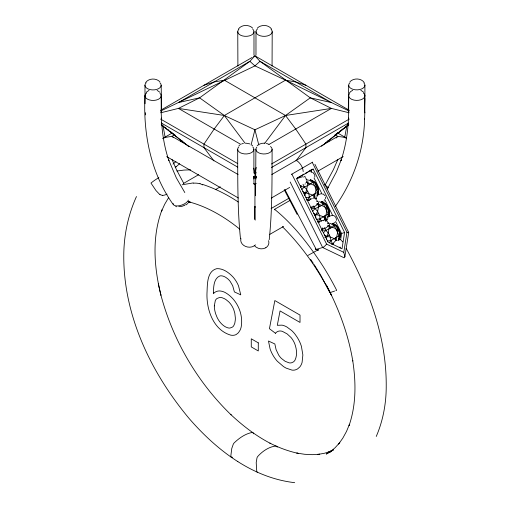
<?xml version="1.0" encoding="UTF-8"?>
<svg xmlns="http://www.w3.org/2000/svg" width="510" height="510" viewBox="0 0 510 510"><rect width="100%" height="100%" fill="white"/><g stroke="black" fill="none" stroke-linecap="round" stroke-linejoin="round"><path stroke-width="0.76" d="M161.179 95.714L161.224 112.538M161.173 85.291L161.587 110.613M253.98 31.614L253.986 55.214M253.891 149.341L253.897 171.838M272.2 31.722L272.059 66.032M272.11 149.251C271.983 179.424 272.372 209.693 269.21 239.751M364.918 95.759L364.803 112.869M364.886 95.529L364.911 85.144M255.975 55.214L255.982 31.614M318.106 194.807C319.885 189.019 316.551 181.439 310.507 179.973A10.812 8.772 70.7 0 1 317.998 194.897M328.873 216.514C330.537 210.955 327.72 204.382 322.422 201.896L321.274 201.679M338.914 239.993C342.051 233.956 338.774 225.42 332.246 223.316M348.661 112.493L348.7 95.663M364.854 98.494L364.382 112.621M214.321 305.904L215.303 300.594A14.395 8.313 60 0 1 217.043 298.477L219.485 297.521A13.974 8.071 60 0 1 222.315 297.802L224.413 298.675A18.22 10.519 60 0 1 226.096 299.689L228.684 301.818A12.979 7.491 60 0 1 231.336 305.037L231.725 305.649A14.261 8.23 60 0 1 232.821 307.587A13.872 8.007 60 0 1 233.727 309.621L234.798 313.166L235.333 317.679A28.923 16.702 60 0 1 235.301 320.019L234.791 323.315L233.708 325.756A14.65 8.46 60 0 1 232.439 327.089L230.055 328.026A12.533 7.236 60 0 1 227.772 327.815L225.751 327.006A14.573 8.415 60 0 1 219.695 321.708A14.306 8.256 60 0 1 216.992 317.175L215.762 314.077A20.942 12.093 60 0 1 214.308 305.898M255.567 195.738L255.892 149.341M302.659 191.569C306.306 194.036 311.476 193.162 314.479 196.873L314.447 198.326L313.911 194.176L317.462 192.436L318.527 189.739L314.868 182.363L312.426 182.28L308.754 179.922M322.065 202.024C324.558 202.993 326.63 205.103 327.681 207.551L328.045 207.423L327.375 208.105L325.246 218.573L325.201 220.76L324.672 215.889L328.23 214.143L329.288 211.446L325.635 204.07L323.193 203.987L319.521 201.628M335.185 206.595C353.379 180.986 364.012 150.144 364.618 118.683M348.687 111.633L348.451 118.894L348.477 118.033C347.845 132.46 345.659 146.899 340.954 160.593L341.247 159.783L336.447 171.825L327.267 189.044M364.593 119.538L364.828 112.015M325.571 198.683L325.571 197.026M336.339 220.39C336.778 218.038 335.019 215.354 332.494 215.411M255.249 206.448L254.617 219.396M348.273 110.568L348.693 85.246M314.759 177.206L314.849 175.625L313.835 173.362M317.902 194.884C319.585 189.038 316.417 181.936 310.507 179.973M328.663 216.591C329.46 213.607 329.224 210.26 327.681 207.551M339.596 237.367C340.795 232.063 337.945 225.834 332.832 223.731L333.189 223.603L339.953 237.239L338.71 240.07M317.048 196.65L317.462 192.436L314.338 185.34L311.661 180.189L311.298 180.317M327.815 218.356L328.23 214.143L322.422 201.896M338.583 240.063L338.997 235.849L340.055 233.153L336.402 225.777L333.954 225.694L330.282 223.335M344.868 256.74L343.791 252.354L346.966 232.324L312.267 162.358A3.602 0.319 -26.4 0 0 312.7 162.103M340.629 239.732L341.611 233.535L335.606 221.423M344.594 232.49L342.012 248.772L328.032 242.059L296.584 178.653L313.146 169.09L344.594 232.49L341.611 233.535M344.856 256.81L348.712 232.477M304.75 195.783C306.421 190.67 307.791 185.64 307.944 180.272M315.397 218.197L315.99 214.678L317.615 211.369L318.438 207.334L318.112 204.204L318.712 201.979M326.279 239.196C327.956 234.084 329.326 229.054 329.479 223.686M346.685 126.684L344.69 137.413M322.836 228.015L322.141 230.871M253.757 178.959L254.936 177.072L254.936 173.54L256.243 167.376M300.613 187.457L301.008 185.506L300.479 186.558L304.368 186.928C307.275 185.844 310.29 184.614 312.426 182.28M311.38 209.164L311.565 207.283L311.247 208.271L315.135 208.635L321.542 205.543L323.193 203.987M344.83 256.944L344.173 257.83L322.658 247.503L290.171 181.994M251.047 145.063L254.936 129.789L285.517 115.489L310.278 97.837L331.43 102.567L349.095 110.982M333.489 244.092A10.812 8.772 70.7 0 1 331.729 244.201L333.444 244.086L332.297 244.271L336.007 240.286L338.143 229.812L338.806 229.13L338.449 229.258M322.677 228.072L322.014 229.978L325.903 230.341L332.31 227.25L333.954 225.694M376.252 436.458C383.227 420.265 386.37 402.683 386.223 385.088L386.229 384.636C386.204 336.498 368.928 290.171 346.182 248.376M188.847 201.59L188.247 202.865M136.47 196.535C127.73 215.819 123.528 236.895 123.777 258.041L123.771 258.538C124.408 317.711 151.846 373.881 189.223 418.602C216.457 449.935 252.15 477.781 294.672 482.67M337.811 159.541L333.438 169.556L324.953 185.34M168.517 197.803L164.711 204.217L161.485 211.274L161.976 209.91C151.693 237.175 154.096 267.431 160.924 295.22L158.317 283.719L158.495 284.497M313.911 194.176L309.404 197.09L307.243 200.201L309.098 200.691M324.672 215.889L320.172 218.796L318.01 221.907L319.164 222.118L317.443 221.391M329.498 242.887L330.939 240.503L338.997 235.849M145.643 82.563C148.773 78.094 156.168 77.947 159.898 81.747M238.451 28.981C241.581 24.505 248.976 24.346 252.711 28.158M349.395 93.03L350.714 91.5L352.754 90.308M264.715 143.323L285.517 115.489L331.43 108.407L349.159 112.786M295.947 160.892L305.904 147.651L305.904 144.113L295.711 129.024L285.517 115.489L224.355 80.178L214.162 81.944L203.968 85.266M313.038 198.524L314.479 196.873M323.327 220.785L325.24 218.58C322.243 214.869 317.067 215.743 313.427 213.276M187.801 203.426L186.156 204.835M316.149 198.18L315.562 198.817L316.359 198.103M326.33 220.524C328.618 218.439 324.124 222.5 326.489 220.473M301.773 189.497L304.368 186.928L302.978 184.25M312.541 211.204L315.135 208.635L313.746 205.957M323.308 232.911L325.903 230.341L324.507 227.664M146.236 92.259L149.016 90.366M257.257 28.165C260.986 24.365 268.381 24.512 271.511 28.987M238.948 145.79L239.681 145.076M257.161 145.796L257.901 145.082M349.962 81.696C353.698 77.883 361.093 78.036 364.223 82.512M336.115 138.019L337.818 136.399L342.924 137.101L346.609 138.223M172.979 164.112L175.944 161.517M176.046 166.827L179.635 163.697M316.831 204.867L315.352 206.072L311.119 207.551M327.599 226.574L326.113 227.779L321.88 229.258M321.504 146.249L348.808 124.612L324.538 143.724M304.948 184.155L305.413 183.791M323.824 201.176L324.29 200.812M335.057 222.519L333.336 223.342M185.379 204.733L184.83 205.109M334.738 135.137L337.9 132.721M339.169 131.752L340.431 130.789M341.694 129.82L342.962 128.851M344.224 127.889L348.649 124.504M347.246 125.256L348.528 124.319M315.308 187.291L317.277 185.716L316.92 185.844M326.075 208.998L327.375 208.105L317.112 203.401M336.842 230.711L338.143 229.812L327.879 225.108L330.754 228.148M253.661 177.882L256.313 176.281M271.294 198.078L289.699 187.419M160.58 110.313L252.182 57.426M253.559 56.629L254.936 55.839L349.293 110.313M162.792 138.427L172.418 132.874M174.649 134.901C171.271 137.388 166.694 136.406 163.002 138.331M180.891 141.703L182.248 140.919M183.632 183.364L198.677 174.675M268.923 144.489L331.43 108.407L310.278 97.837L259.992 61.321L254.936 55.839L249.881 61.321L199.595 97.837L178.443 108.407L160.707 112.786M215.513 189.573L220.282 186.813M253.559 172.743L254.936 173.54L256.313 172.743M271.467 163.997L349.293 119.059M271.467 167.529L348.604 122.993M253.642 183.498L254.936 184.244L256.23 183.498M271.773 174.528L337.818 136.399L335.223 134.901M291.382 174.407A3.602 0.319 -26.4 0 0 291.879 174.133L312.267 162.358M297.145 177.99L297.661 177.69M298.178 177.391L299.217 176.791M299.733 176.492L300.25 176.192M300.766 175.893L301.282 175.599M302.322 175L302.838 174.701M303.354 174.401L303.871 174.101M305.943 172.909L306.459 172.609M306.982 172.31L307.498 172.01M308.531 171.411L309.047 171.111M309.57 170.818L310.603 170.219M311.119 169.919L311.635 169.62M303.66 177.155L305.216 176.256M271.09 208.545L289.017 198.199M274.571 209.82A39.64 22.886 -60 0 1 274.59 209.317L289.973 200.436M269.835 234.358L283.63 226.395M317.775 171.213L343.204 156.583M318.782 249.473L317.328 250.289M317.182 250.365L307.957 255.414M184.499 205.307L183.944 205.581M333.508 449.877L326.33 454.078L332.036 450.4L329.823 452.217L335.064 447.761L339.794 442.565L338.627 444.044L342.835 438.109L346.469 431.498L349.503 424.243L349.076 425.512C356.324 404.64 356.037 381.971 352.684 360.372L352.792 361.023C348.362 334.394 338.85 308.805 326.285 284.982L331.691 295.66L320.828 275.387M304.368 186.928L306.854 189.663L307.823 191.613L303.928 193.602M315.135 208.635L317.615 211.369L318.591 213.327L314.695 215.309M325.903 230.341L328.383 233.076L329.352 235.033L324.813 237.328M258.997 144.355L261.636 143.367L264.939 143.131M160.777 110.982L254.936 65.886L259.992 61.321L331.43 102.567L285.517 80.178L254.936 65.886L249.881 61.321L178.443 102.567L199.595 97.837L224.355 115.489L254.936 129.789L258.825 145.063M333.368 449.871L328.58 452.115L331.264 451.108L324.679 453.205L317.724 454.48L319.598 454.206L312.273 454.665L304.655 454.289L296.794 453.084L298.133 453.358C288.316 451.21 278.823 447.691 269.886 443.113L270.791 443.598C256.02 435.954 242.715 425.748 230.628 414.381L231.1 414.847C197.319 382.137 172.724 339.998 160.758 294.538M183.549 205.753L182.255 206.199M336.205 290.445L335.848 290.585M334.63 291.051L330.015 292.619A6.738 0.516 -26.9 0 1 329.906 292.612A5.604 0.427 -26.9 0 1 330.225 292.224M241.727 143.89L243.423 143.361M311.361 169.715L313.146 169.09M297.317 178.404L302.851 176.677M306.147 179.902A10.812 8.772 70.7 0 1 306.963 179.698L306.178 179.896L307.205 179.641M314.511 182.491L314.868 182.363M318.163 189.867L318.527 189.739M318.061 193.953L318.425 193.826L317.462 192.436M316.895 195.183L321.134 193.704M308.607 199.869L312.133 198.639M308.193 200.487L309.258 200.64A10.812 8.772 70.7 0 1 306.542 199.697M317.762 201.424L316.946 201.603L317.966 201.348M325.272 204.198L325.635 204.07M328.931 211.573L329.288 211.446M328.829 215.66L329.186 215.532L328.23 214.143M326.961 217.139L331.895 215.418M318.667 221.824L322.9 220.345M328.529 223.131L327.866 223.252M336.039 225.904L336.402 225.777M339.698 233.28L340.055 233.153M182.121 184.773L193.258 182.918M253.451 177.525L256.505 176.957M284.924 189.624L316.232 249.396L322.658 247.503M181.796 206.314L179.851 206.62M176.944 171.035L183.9 170.079L190.612 169.836M305.828 197.663L309.404 197.09L310.552 199.518M316.595 219.37L320.172 218.796L321.313 221.225M327.356 241.077L330.939 240.503L332.654 244.15M253.374 177.231L256.498 177.231M305.898 182.618L307.345 182.497L316.608 186.399L314.485 196.866L316.353 197.23M316.665 204.325L318.112 204.204L319.987 206.435M327.433 226.032L328.88 225.911M245.782 143.151L249.836 143.89M179.316 206.646L178.819 206.626M253.368 176.957L256.422 177.525M232.528 457.33L230.871 456.845A2.008 1.026 -54.9 0 1 230.826 456.412A58.446 29.912 -54.9 0 1 230.89 455.379L231.782 448.456L233.293 444.153A5.349 2.741 -54.9 0 1 233.975 443.101C238.954 438.205 245.533 433.532 252.456 432.429A5.349 2.741 -54.9 0 1 253.005 432.773L253.547 433.812M325.246 218.573L327.12 218.937M324.194 234.982C327.834 237.45 333.011 236.576 336.007 240.286L337.263 240.522M188.184 201.718L190.472 202.247L189.388 201.985C208.029 206.99 224.916 217.107 239.808 229.181M266.36 143.367L268.999 144.355M257.505 472.343L256.957 471.903A2.008 1.275 -65.7 0 1 256.81 471.412A58.446 37.179 -65.7 0 1 256.664 470.258L256.211 462.557L256.995 457.84A5.349 3.404 -65.7 0 1 257.544 456.705C262.102 451.452 269.031 446.607 276.025 446.04A5.349 3.404 -65.7 0 1 276.707 446.46L277.255 447.123M200.022 183.619L202.636 184.888M305.904 85.266L295.711 81.944L285.517 80.178L224.355 115.489L214.162 129.024L203.968 144.113L203.968 147.651L213.926 160.892M175.778 206.537L176.466 206.773M202.362 184.333C215.099 188.502 227.173 194.584 238.304 202.024M306.676 199.684L308.403 200.411M291.879 174.133L326.578 244.092L343.791 252.354M360.863 90.308L363.649 92.208M157.125 90.366L159.904 92.265M316.232 249.396L318.297 250.557M337.454 132.874L346.392 138.031M327.624 140.919L328.982 141.703M240.949 144.489L178.443 108.407L224.355 115.489L245.151 143.323M160.58 119.059L237.717 163.602M161.268 122.993L237.717 167.133M253.559 176.281L256.211 177.882M238.1 174.528L172.055 136.399L173.33 137.611M166.681 156.602L238.387 198.001M323.034 193.883L325.125 195.789M237.443 461.333L237.838 461.601M274.59 209.317C294.136 225.152 309.602 245.546 323.212 266.558A170.448 98.411 60 0 1 336.651 290.273M312.464 172.265L313.637 173.119M340.712 239.725L342.784 241.912M296.374 160.318C300.135 162.875 302.876 166.98 303.214 171.564M275.483 333.298L269.433 328.695L274.845 300.556L300.014 315.084L300.014 322.441L280.054 310.921L277.3 325.303L282.017 325.15A21.484 12.399 60 0 1 286.964 327.05L291.695 330.563A20.496 11.832 60 0 1 295.188 334.42L297.088 337.142A24.55 14.178 60 0 1 298.828 340.151L299.351 341.184A22.306 12.877 60 0 1 301.423 346.405L302.863 354.954L302.092 362.419A26.463 15.274 60 0 1 299.733 367.022L297.47 368.998L295.296 369.916A21.72 12.54 60 0 1 292 370.107L286.212 368.15A33.048 19.08 60 0 1 283.413 366.492L277.312 361.233A21.037 12.151 60 0 1 273.589 356.26A21.949 12.673 60 0 1 272.531 354.444A20.897 12.068 60 0 1 270.07 348.84L268.477 341.018L274.845 343.963L276.101 349.662L278.677 355.062A12.935 7.471 60 0 0 281.399 358.434L285.166 361.322L289.189 362.865A14.127 8.16 60 0 0 291.631 362.763L293.333 361.966A16.173 9.339 60 0 0 295.009 360.124C297.47 355.1 296.673 349.018 294.812 343.925A14.254 8.23 60 0 0 293.103 340.47A13.47 7.777 60 0 0 290.904 337.39L287.073 333.865L282.425 331.385A14.101 8.141 60 0 0 279.384 331.028A16.435 9.486 60 0 0 275.47 333.279M161.217 124.504L163.748 126.435M165.017 127.404L166.279 128.373M167.541 129.336L168.81 130.305M170.072 131.268L171.334 132.237M172.603 133.206L175.134 135.137M185.959 144.215L161.708 125.09L188.987 146.74M307.351 182.497L306.351 181.688L309.226 184.728M317.118 203.394L318.119 204.204M324.672 184.435L328.37 187.858M251.876 145.076L252.616 145.79M282.425 226.714C301.69 245.89 317.539 268.381 329.874 292.568M305.273 177.556L306.249 178.761M316.296 199.512L317.201 200.838M327.057 221.219L327.968 222.545M310.596 259.354L313.267 263.281M173.425 204.797C150.762 173.349 143.131 133.964 144.961 95.816M254.936 177.072L256.109 178.959M184.811 192.576L176.339 177.901L168.631 159.821L168.925 160.631C164.22 146.944 162.033 132.511 161.402 118.078M314.16 264.594L320.439 274.692M183.861 183.562L176.422 169.594L172.055 159.579M284.242 189.765L297.12 214.391M314.912 164.29L348.687 232.394M310.169 170.136L311.227 172.272M314.052 177.971L322.18 194.355M324.653 199.34L332.781 215.724M307.823 191.613L308.792 193.57L309.404 197.09M318.591 213.327L319.56 215.277L320.172 218.796M329.352 235.033L330.321 236.984L330.939 240.503M268.541 240.637L268.815 241.874A7.72 6.362 17.8 0 1 268.808 243.372L268.585 244.315A8.492 7 18.6 0 1 265.78 247.694M335.44 237.596L336.007 240.28M253.795 168.147L254.936 173.54M165.176 137.458L163.181 126.729M312.942 206.187L313.191 207.634M340.03 246.993L340.202 248.051M240.497 238.82C237.418 209.068 237.787 179.106 237.673 149.239M255.217 220.103L254.541 206.448M145.477 112.684L145.611 114.922M161.198 111.684L161.428 118.938M145.089 103.74L144.955 85.202M253.942 178.124L254.005 184.276M237.902 66.019L237.762 31.709M254.936 184.244L254.936 207.551M252.781 29.21A8.109 4.679 0 0 1 251.188 35.196A8.109 4.679 0 0 1 240.694 35.267A8.109 4.679 0 0 1 238.871 29.299M271.097 29.312A8.109 4.679 0 0 1 269.159 35.324A8.109 4.679 0 0 1 258.576 35.101A8.109 4.679 0 0 1 257.397 29.025M363.911 82.939A8.109 4.679 0 0 1 361.813 88.874A8.109 4.679 0 0 1 351.333 88.651A8.109 4.679 0 0 1 350 82.639M363.381 92.967A8.109 4.679 0 0 1 362.578 99.004A8.109 4.679 0 0 1 352.123 99.533A8.109 4.679 0 0 1 349.516 93.661M265.837 247.758A8.147 6.757 16.1 0 1 254.197 245.348M270.466 146.472A8.109 4.679 0 0 1 269.796 152.573A8.109 4.679 0 0 1 259.239 153.089A8.109 4.679 0 0 1 256.804 147.135M255.459 244.845A8.192 6.598 9.3 0 1 245.45 246.387A8.192 6.598 9.3 0 1 240.943 238.572M252.788 146.937A8.109 4.679 0 0 1 250.952 152.898A8.109 4.679 0 0 1 240.459 152.821A8.109 4.679 0 0 1 238.871 146.835M188.426 200.105A8.192 3.819 -21.2 0 1 179.858 205.626A8.192 3.819 -21.2 0 1 173.145 203.516M159.981 93.311A8.109 4.679 0 0 1 158.081 99.444A8.109 4.679 0 0 1 147.307 99.061A8.109 4.679 0 0 1 146.74 92.839M159.853 82.69A8.109 4.679 0 0 1 158.438 88.753A8.109 4.679 0 0 1 147.849 88.836A8.109 4.679 0 0 1 146.147 82.798M193.303 183.186A17.914 15.88 14.1 0 1 199.99 183.753M176.071 166.866A3.538 3.455 33.2 0 1 175.185 167.235M167.019 194.106A16.964 13.795 50.8 0 1 162.562 195.438M162.518 195.285A5.604 4.558 50.8 0 1 159.917 194.482M159.923 194.476A6.738 5.476 50.8 0 1 159.324 194.074L155.958 190.53L150.973 183.071A170.448 98.411 60 0 1 158.859 177.659M316.251 249.364A3.538 1.109 -46.6 0 1 315.429 248.376M326.528 244.112A3.748 1.09 -44.3 0 1 322.62 247.567M348.611 232.598A3.748 0.472 -9.2 0 1 348.406 232.707M346.921 232.337A3.748 0.472 -9.2 0 1 348.553 232.343M333.221 244.188A10.812 8.772 70.7 0 1 332.361 244.29M321.938 229.997A10.812 8.772 70.7 0 1 322.192 228.99M328.23 223.208A10.812 8.772 70.7 0 1 329.09 223.106M332.75 223.756A10.812 8.772 70.7 0 1 338.914 239.356M322.039 230.953A10.812 8.772 70.7 0 1 322.46 228.894M327.681 223.316A10.812 8.772 70.7 0 1 328.497 223.112M332.099 223.335A10.812 8.772 70.7 0 1 338.755 240.146M318.858 222.264A10.812 8.772 70.7 0 1 317.94 221.933M311.17 208.29A10.812 8.772 70.7 0 1 311.425 207.283M321.064 201.718A10.812 8.772 70.7 0 1 328.491 216.699M327.222 219.338A10.812 8.772 70.7 0 1 326.056 220.677M319.126 222.169A10.812 8.772 70.7 0 1 317.309 221.404M311.438 208.195A10.812 8.772 70.7 0 1 311.693 207.187M316.914 201.609A10.812 8.772 70.7 0 1 317.73 201.405M321.332 201.628A10.812 8.772 70.7 0 1 328.759 216.603M326.929 219.957A10.812 8.772 70.7 0 1 325.68 221.11M308.091 200.558A10.812 8.772 70.7 0 1 307.173 200.226M300.403 186.583A10.812 8.772 70.7 0 1 300.658 185.576M310.297 180.011A10.812 8.772 70.7 0 1 317.73 194.992M315.9 198.345A10.812 8.772 70.7 0 1 315.288 198.964M300.67 186.488A10.812 8.772 70.7 0 1 300.925 185.481M316.168 198.25A10.812 8.772 70.7 0 1 315.556 198.874M308.403 200.098A4.054 3.289 70.7 0 1 308.703 200.124M311.463 206.926A4.054 3.289 70.7 0 1 310.972 207.436M296.979 178.462A4.054 3.289 70.7 0 1 297.661 178.392M305.745 173.712A4.054 3.289 70.7 0 1 306.051 173.731M311.623 169.613A23.67 13.662 60 0 1 311.502 172.17M213.378 292.6L213.365 293.715C215.29 291.229 218.694 290.432 221.652 291.223A21.522 12.425 60 0 1 225.235 292.549C236.869 299.172 243.57 313.771 241.185 326.935A27.948 16.135 60 0 1 240.083 330.174L238.412 332.762L236.289 334.464A20.827 12.023 60 0 1 233.714 335.261A21.471 12.393 60 0 1 230.775 335.153C213.276 330.072 206.314 309.525 206.996 292.918C207.468 284.701 206.677 271.25 216.782 268.655C223.029 268.337 228.576 272.41 232.726 276.7A18.704 10.799 60 0 1 236.009 281.042A18.647 10.767 60 0 1 238.54 285.938L240.758 294.856L234.39 291.911L232.687 285.702L230.176 281.424A11.724 6.77 60 0 0 227.747 278.83L225.936 277.485A15.198 8.778 60 0 0 224.693 276.783A13.783 7.956 60 0 0 219.855 275.935C213.594 278.638 213.671 286.837 213.378 292.6M258.283 342.86L251.271 338.812L251.271 346.908L258.283 350.95L258.283 342.86"/></g></svg>
